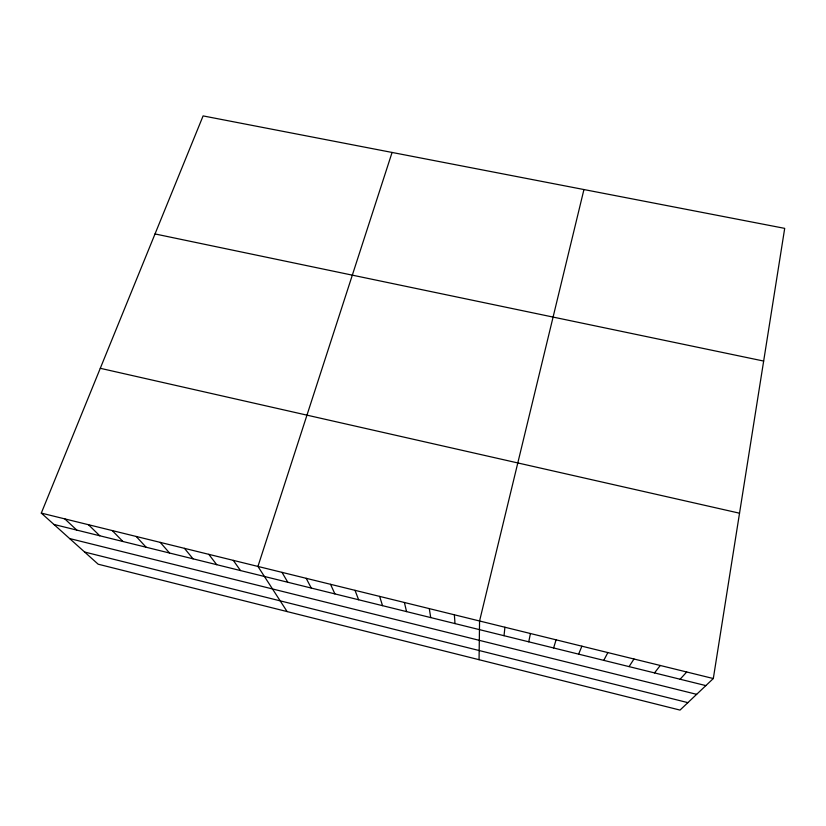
<?xml version="1.0" encoding="UTF-8"?>
<svg xmlns="http://www.w3.org/2000/svg" width="826" height="826" viewBox="0 0 826 826"><rect width="100%" height="100%" fill="white"/><g stroke="black" fill="none" stroke-linecap="round" stroke-linejoin="round"><path stroke-width="1.24" d="M479.059 659.706L479.565 620.997L583.941 189.546M504.025 635.7L504.923 627.233M713.313 678.538L784.7 228.368L203.103 115.908L41.3 513.101L98.16 564.199L680.025 710.092L713.313 678.538L41.3 513.101M528.754 641.812L530.426 633.521M553.616 647.956L556.084 639.83M392.082 152.449L257.939 566.44L287.118 611.581M578.623 654.14L581.896 646.19M603.775 660.356L607.864 652.581M629.071 666.613L633.986 659.014M654.522 672.901L660.263 665.488M680.118 679.23L686.705 671.992M155.02 233.944L763.658 361.055M100.287 368.303L739.528 513.204M53.907 524.438L705.869 685.601M69.621 538.552L696.648 694.336M84.624 552.036L687.893 702.637M64.81 518.893L76.777 530.085M88.465 524.716L99.77 535.775M112.253 530.571L122.888 541.484M136.176 536.456L146.14 547.235M160.244 542.383L169.536 553.017M184.446 548.34L193.057 558.83M208.802 554.339L216.711 564.674M233.293 560.369L240.5 570.559M281.996 572.356L287.778 582.247M306.188 578.314L311.268 588.05M330.524 584.302L334.891 593.894M355.004 590.332L358.639 599.769M379.619 596.393L382.531 605.664M404.389 602.484L406.557 611.612M429.303 608.617L430.718 617.58M454.362 614.792L455.012 623.589"/></g></svg>
